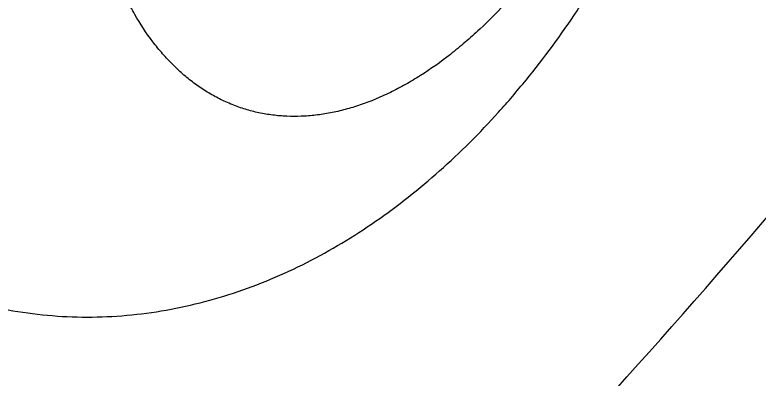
# Model space of a CAD drawing. Header units: inches. Extents: x 0 to 22, y 0 to 17.
# Drawn here: x 4.3627 to 4.4416, y 11.8091 to 11.8477 of the extents above; entities that cross this region are included whole.
import ezdxf

# ---------------------------------------------------------------- set-up
doc = ezdxf.new("R2010")
doc.units = ezdxf.units.IN
doc.header["$LTSCALE"] = 1.21
doc.header["$MEASUREMENT"] = 0
doc.layers.get('0').update_dxf_attribs({"linetype": 'CONTINUOUS'})

msp = doc.modelspace()

# ---------------------------------------------------------------- linework, layer by layer
at = {"color": 7}
for points, knots in [([(4.5642588069, 12.166032047), (4.5642588069, 12.1563101217), (4.5637316653, 12.1366393975), (4.5614440762, 12.1069260406), (4.5576556741, 12.0768241315), (4.5506098758, 12.0362708429), (4.5382305496, 11.9858407851), (4.5180920903, 11.9269838393), (4.4971042531, 11.8799484928), (4.4780215959, 11.8442439634), (4.4628154902, 11.818862338), (4.446710861000001, 11.7948509375), (4.4298029988, 11.7723534654), (4.4121988806, 11.7515156557), (4.3998463633, 11.7385720729), (4.3935763334, 11.7324274807)], [0, 0, 0, 0, 0.061137331, 0.1236807185, 0.187338305, 0.2518532922, 0.3824485611, 0.5134009705, 0.642560884, 0.7058388931999999, 0.7679067218000001, 0.8285480205, 0.8875737946, 0.9447929087000001, 1, 1, 1, 1]), ([(4.6598501637, 12.0654779293), (4.651642865299999, 12.0492161718), (4.6347425021, 12.0172153541), (4.607801099, 11.9705863393), (4.5795235027, 11.9258109552), (4.55002362, 11.8830637887), (4.5194084407, 11.8425035713), (4.4877941258, 11.8042784158), (4.4552967117, 11.7685340027), (4.4220390152, 11.7354045081), (4.3881446346, 11.7050141779), (4.3537390914, 11.6774775129), (4.31895107, 11.6528969817), (4.283907462799999, 11.6313684243), (4.248740329599999, 11.6129705881), (4.21357571, 11.5977793586), (4.1785502935, 11.5858502979), (4.1550091871, 11.5800188675), (4.1433319001, 11.5776916389)], [0, 0, 0, 0, 0.0745599089, 0.1480899045, 0.2203777252, 0.2912660985, 0.3606223006, 0.428319162, 0.4942384123, 0.5582844124, 0.6203834664, 0.6804851216, 0.738564599, 0.7946259725, 0.8487077242000001, 0.9008821424, 0.9512624048999999, 1, 1, 1, 1]), ([(4.673722505, 12.0325371445), (4.6651133957, 12.0163930438), (4.647416192, 11.9846848377), (4.6192552471, 11.9386348502), (4.5897690969, 11.8946369381), (4.559085166, 11.8528700856), (4.5273232947, 11.8134974261), (4.4946117092, 11.7766714227), (4.4610752867, 11.7425432537), (4.4268507, 11.7112459054), (4.392069513, 11.6829069695), (4.3568715593, 11.6576359826), (4.3213916899, 11.635538353), (4.285771340899999, 11.6166997884), (4.2501476933, 11.6012018701), (4.2146608585, 11.5891060558), (4.1794537666, 11.5804699674), (4.1559297111, 11.5769958956), (4.1442993858, 11.5758733669)], [0, 0, 0, 0, 0.0756717049, 0.1501413463, 0.2231914299, 0.2946638049, 0.3644226366, 0.4323405436, 0.498304575, 0.5622302059000001, 0.6240566359, 0.6837541359, 0.7413224177, 0.7968001595, 0.8502632811, 0.9018330388, 0.9516741622, 1, 1, 1, 1]), ([(4.4108137475, 11.6726195317), (4.4240097538, 11.6825585644), (4.450201896, 11.7037510127), (4.4880671019, 11.7385662314), (4.5250711863, 11.7768377271), (4.5610310647, 11.818376742), (4.5957747326, 11.8629806068), (4.6291350483, 11.9104364882), (4.660944565199999, 11.9605101589), (4.6808471714, 11.9951774537), (4.6905116491, 12.012880958)], [0, 0, 0, 0, 0.1117122989, 0.2276341492, 0.3476301066, 0.4715003257, 0.598983311, 0.7297916545, 0.863609772, 1, 1, 1, 1]), ([(4.3568687923, 11.8177321765), (4.3582132312, 11.8173167135), (4.360939624599999, 11.8166116848), (4.3651067445, 11.8159396303), (4.3693140634, 11.8156541971), (4.3735269502, 11.8157480125), (4.3777112638, 11.8162139858), (4.3818378328, 11.8170343064), (4.3858834275, 11.8181925326), (4.3898300014, 11.8196674892), (4.3936642339, 11.8214403549), (4.3973769168, 11.8234916895), (4.4009628185, 11.8258034866), (4.4044182065, 11.8283601268), (4.407741099, 11.8311470142), (4.4109301603, 11.834150787), (4.4139834363, 11.8373598125), (4.4178929003, 11.8419214808), (4.4214967879, 11.8468253277), (4.4247894961, 11.8520112453), (4.427120684, 11.856068078), (4.429294014, 11.8602562578), (4.4313043625, 11.8645616661), (4.433146096000001, 11.8689695337), (4.4353703592, 11.8749647071), (4.437232984, 11.8810939838), (4.438719512300001, 11.8873102741), (4.4399428041, 11.8935326812), (4.4407764249, 11.8997858341), (4.4411988053, 11.9060213824), (4.4412707291, 11.9091184861), (4.4412707291, 11.9106582525)], [0, 0, 0, 0, 0.0293815712, 0.0586985278, 0.08801307300000001, 0.1173086934, 0.146568251, 0.1758100214, 0.2050539737, 0.2343380293, 0.2636939606, 0.2931765962, 0.3228326142, 0.3527135231, 0.3828679309, 0.4133329579, 0.444139972, 0.4753093786, 0.5387300147999999, 0.5709786356000001, 0.6035447282, 0.6363918218, 0.6694717095, 0.7027303778, 0.7361091874, 0.802960818, 0.8363166166, 0.8695344804, 0.9353429983, 0.9678498129, 1, 1, 1, 1]), ([(4.1496902018, 11.6113087921), (4.1786138026, 11.621178316), (4.221503612099999, 11.6409010783), (4.2759025707, 11.6744530605), (4.31722518, 11.7044973602), (4.357929987099999, 11.7386995466), (4.397820063399999, 11.7768831843), (4.4366681438, 11.8188381568), (4.4613697813, 11.848717729), (4.4735073952, 11.8642072992)], [0, 0, 0, 0, 0.2202668518, 0.3378242656, 0.4604419437, 0.5881109361, 0.7207452403, 0.8581678473000001, 1, 1, 1, 1]), ([(4.6047596477, 11.8599760335), (4.5905837056, 11.8405539805), (4.5615805668, 11.8032265113), (4.5227328382, 11.7594469786), (4.4907870865, 11.7271130302), (4.4590766261, 11.6973002701), (4.4343055923, 11.6765452401), (4.4174306681, 11.6636058339)], [0, 0, 0, 0, 0.2649512064, 0.5204789313, 0.6444135378, 0.7656861718000001, 1, 1, 1, 1])]:
    msp.add_open_spline(points, degree=3, knots=knots, dxfattribs=at)
at = {"color": 8}
msp.add_open_spline([(4.4352037466, 11.9036348069), (4.4351981327, 11.9020288878), (4.4350779889, 11.898773952), (4.4345910802, 11.8938603707), (4.433798453500001, 11.8888892317), (4.432707953, 11.8839088406), (4.4313302613, 11.8789660426), (4.4296780745, 11.8741081286), (4.4277673225, 11.8693814428), (4.4256163689, 11.8648308968), (4.4232453983, 11.8605001947), (4.42108866, 11.8570821072), (4.4192703593, 11.8544952088), (4.417431011000001, 11.8520589649), (4.4150478401, 11.8492248455), (4.4125109362, 11.8466379445), (4.410429641, 11.8447710413), (4.408376687300001, 11.8430875764), (4.40626694, 11.8415887013), (4.4041094192, 11.8403003691), (4.4020074902, 11.8391980302), (4.3998731195, 11.8383051896), (4.3977259726, 11.8376491418), (4.396148510400001, 11.8372845769), (4.3945860922, 11.8370416875), (4.393042417799999, 11.8369209607), (4.3915212463, 11.8369231069), (4.3900263579, 11.8370481762), (4.3885614316, 11.8372956702), (4.3871301548, 11.8376652675), (4.385736182900001, 11.8381561485), (4.3843828919, 11.8387667514), (4.383073675, 11.8394956621), (4.3818118863, 11.8403411826), (4.3806003969, 11.8413008545), (4.3794421231, 11.8423722998), (4.3783399852, 11.843553114), (4.3769294991, 11.845292444), (4.3756628864, 11.8472212096), (4.3745409237, 11.8493053462), (4.3734773844, 11.851574703), (4.3723305825, 11.8546373467), (4.3714522725, 11.8578781282), (4.3708928782, 11.8606103337), (4.3704224263, 11.8634960884), (4.3700340274, 11.867249049), (4.3699349579, 11.8702965234), (4.3699349579, 11.8718487682)], degree=3, knots=[0, 0, 0, 0, 0.0365502441, 0.0740714821, 0.1123142706, 0.1510542811, 0.1900464477, 0.2290370984, 0.2677765057, 0.3060191264, 0.3435272771, 0.3800797905, 0.3979363193, 0.415480787, 0.4495446774, 0.4821354747, 0.4978481859, 0.5131587328, 0.542547023, 0.5566355238, 0.5703252911, 0.5965466007, 0.6091297618, 0.6213909442000001, 0.633363008, 0.6450838751, 0.6565959527, 0.6679465585000001, 0.6791865608, 0.6903691495000001, 0.701549155, 0.7127813059, 0.7241190859000001, 0.7356137856, 0.7473127175, 0.7592590442, 0.7714914835, 0.7840426389, 0.8101930987, 0.8238449018, 0.8378944923, 0.8672054575, 0.8981425592, 0.9142110185, 0.9306648573999999, 0.9646715829000001, 1, 1, 1, 1], dxfattribs=at)

doc.saveas('drawing.dxf')
